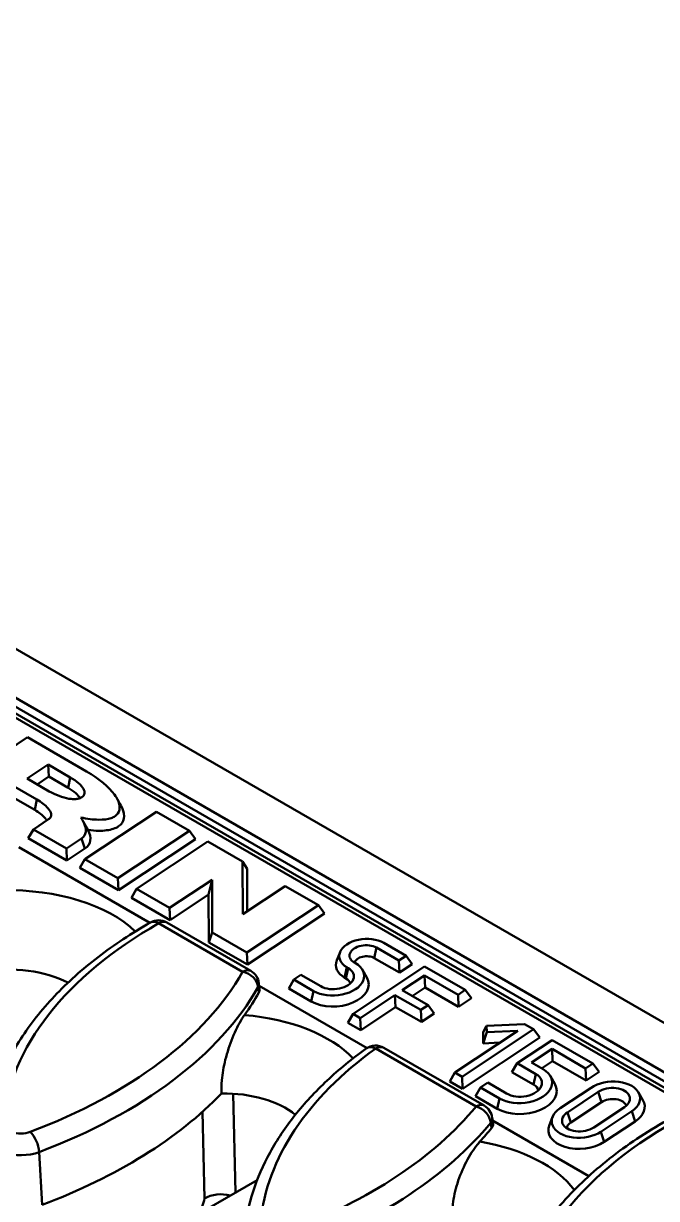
# Model space of a CAD drawing. Header units: millimetres. Extents: x 0 to 2219, y -32 to 1188.
# Drawn here: x 194.1 to 217.25, y 248.06 to 291.05 of the extents above; entities that cross this region are included whole.
import ezdxf

# ---------------------------------------------------------------- set-up
doc = ezdxf.new("R2010")
doc.units = ezdxf.units.MM
doc.header["$LTSCALE"] = 2
doc.layers.add('Sichtbar (ISO)', color=7, linetype='Continuous', lineweight=50)
doc.layers.add('Sichtbar schmal (ISO)', color=7, linetype='Continuous', lineweight=50)

msp = doc.modelspace()

# ---------------------------------------------------------------- linework, layer by layer
at = {"layer": 'Sichtbar (ISO)'}
for p, q in [((249.8683, 235.802), (108.4469, 317.4516)), ((183.6266, 271.6863), (218.6557, 251.4622)), ((191.6276, 263.196), (194.2427, 264.9325)), ((194.2427, 264.9325), (196.4025, 263.6856)), ((194.2288, 263.4233), (194.9983, 263.9342)), ((195.0197, 263.4932), (194.9983, 263.9342)), ((194.9983, 263.9342), (195.8083, 263.4665)), ((194.5861, 262.6549), (193.776, 263.1226)), ((195.0389, 262.9556), (194.2288, 263.4233)), ((195.0197, 263.4932), (194.5956, 263.2115)), ((195.7268, 263.0849), (195.0197, 263.4932)), ((194.5046, 262.2733), (193.7975, 262.6816)), ((194.456, 261.563), (195.0114, 261.9318)), ((196.3416, 260.4743), (198.9568, 262.2109)), ((198.9568, 262.2109), (200.1651, 261.5132)), ((194.2716, 261.2408), (194.456, 261.563)), ((195.6643, 260.8653), (194.456, 261.563)), ((200.1651, 261.5132), (197.5499, 259.7767)), ((200.3919, 261.2085), (200.1651, 261.5132)), ((195.6858, 260.4243), (194.2716, 261.2408)), ((196.2198, 261.2342), (195.6643, 260.8653)), ((200.3919, 261.2085), (197.5714, 259.3356)), ((198.2272, 259.3856), (200.8424, 261.1222)), ((200.8424, 261.1222), (202.111, 260.3898)), ((198.7205, 258.147), (193.9255, 260.9154)), ((195.6858, 260.4243), (195.6643, 260.8653)), ((196.3439, 260.8613), (195.6858, 260.4243)), ((196.1572, 260.1521), (196.3416, 260.4743)), ((197.5714, 259.3356), (196.1572, 260.1521)), ((197.5499, 259.7767), (196.3416, 260.4743)), ((202.2775, 260.1198), (202.111, 260.3898)), ((202.111, 260.3898), (202.1154, 258.4564)), ((202.2775, 260.1198), (202.281, 258.5663)), ((197.5714, 259.3356), (197.5499, 259.7767)), ((200.991, 259.7209), (199.4355, 258.688)), ((200.8673, 259.1834), (200.991, 259.7209)), ((200.9953, 257.7875), (200.991, 259.7209)), ((198.0428, 259.0634), (198.2272, 259.3856)), ((199.4355, 258.688), (198.2272, 259.3856)), ((202.1154, 258.4564), (203.6708, 259.4892)), ((203.6708, 259.4892), (204.8791, 258.7916)), ((199.457, 258.247), (198.0428, 259.0634)), ((200.8673, 259.1834), (199.457, 258.247)), ((200.8712, 257.4305), (200.8673, 259.1834)), ((199.457, 258.247), (199.4355, 258.688)), ((204.8791, 258.7916), (202.264, 257.055)), ((205.1059, 258.4869), (202.2854, 256.614)), ((205.1059, 258.4869), (204.8791, 258.7916)), ((199.3377, 258.1568), (202.4109, 256.3826)), ((200.8712, 257.4305), (200.9953, 257.7875)), ((202.264, 257.055), (200.9953, 257.7875)), ((202.2854, 256.614), (200.8712, 257.4305)), ((207.8199, 256.765), (207.0036, 257.2363)), ((207.2684, 257.4121), (208.0847, 256.9409)), ((202.2854, 256.614), (202.264, 257.055)), ((205.6718, 257.0727), (205.5521, 256.7756)), ((206.1872, 256.6942), (206.2344, 256.667)), ((207.8414, 256.324), (206.9222, 256.8547)), ((208.0847, 256.9409), (207.8199, 256.765)), ((207.8414, 256.324), (207.8199, 256.765)), ((208.3115, 256.6361), (208.0847, 256.9409)), ((203.9784, 256.0652), (204.2431, 256.241)), ((204.2431, 256.241), (204.9651, 255.8242)), ((205.9696, 256.4912), (205.9225, 256.5184)), ((206.1468, 254.8133), (208.762, 256.5498)), ((206.494, 256.4206), (206.6526, 256.1423)), ((208.3115, 256.6361), (207.8414, 256.324)), ((208.762, 256.5498), (210.2532, 255.6889)), ((202.7071, 255.9296), (202.7321, 255.7283)), ((206.659, 253.5637), (202.7184, 255.8388)), ((203.7939, 255.743), (203.9784, 256.0652)), ((204.7004, 255.6484), (203.9784, 256.0652)), ((205.8881, 256.1095), (205.841, 256.1368)), ((208.7627, 256.2207), (207.9463, 255.6786)), ((209.9884, 255.5131), (208.7627, 256.2207)), ((208.7842, 255.7796), (208.7627, 256.2207)), ((204.6189, 255.2667), (203.7939, 255.743)), ((207.6816, 255.5028), (206.4123, 254.66)), ((208.6244, 254.9584), (207.6816, 255.5028)), ((207.703, 255.0617), (207.6816, 255.5028)), ((207.9463, 255.6786), (208.8891, 255.1342)), ((208.7842, 255.7796), (208.3131, 255.4668)), ((210.0099, 255.072), (208.7842, 255.7796)), ((210.2532, 255.6889), (209.9884, 255.5131)), ((210.0099, 255.072), (209.9884, 255.5131)), ((210.4799, 255.3842), (210.0099, 255.072)), ((210.4799, 255.3842), (210.2532, 255.6889)), ((207.703, 255.0617), (206.4338, 254.2189)), ((208.6458, 254.5174), (207.703, 255.0617)), ((208.8891, 255.1342), (208.6244, 254.9584)), ((208.6458, 254.5174), (208.6244, 254.9584)), ((209.1159, 254.8295), (208.8891, 255.1342)), ((205.9624, 254.4911), (206.1468, 254.8133)), ((206.4123, 254.66), (206.1468, 254.8133)), ((206.4338, 254.2189), (206.4123, 254.66)), ((209.1159, 254.8295), (208.6458, 254.5174)), ((206.4338, 254.2189), (205.9624, 254.4911)), ((209.8676, 252.6651), (212.1684, 254.1929)), ((212.7483, 254.2483), (210.1331, 252.5118)), ((210.9098, 254.1481), (211.0342, 254.3775)), ((210.9107, 253.7349), (210.9098, 254.1481)), ((210.9107, 253.7349), (211.0347, 254.1448)), ((211.0342, 254.3775), (212.4224, 254.4365)), ((211.0347, 254.1448), (211.0342, 254.3775)), ((212.1684, 254.1929), (211.0347, 254.1448)), ((212.4224, 254.4365), (212.7483, 254.2483)), ((212.975, 253.9436), (212.7483, 254.2483)), ((212.975, 253.9436), (210.1545, 252.0707)), ((211.5175, 253.7607), (210.9107, 253.7349)), ((212.1454, 253.0073), (213.4256, 253.8573)), ((213.4256, 253.8573), (214.9167, 252.9964)), ((207.2758, 253.5738), (210.9446, 251.4556)), ((213.4263, 253.5282), (212.6757, 253.0298)), ((214.6519, 252.8206), (213.4263, 253.5282)), ((213.4478, 253.0871), (213.4263, 253.5282)), ((211.961, 252.6851), (212.1454, 253.0073)), ((212.8344, 252.6095), (212.1454, 253.0073)), ((212.6757, 253.0298), (213.0992, 252.7853)), ((213.4478, 253.0871), (213.0425, 252.818)), ((214.6734, 252.3795), (213.4478, 253.0871)), ((214.9167, 252.9964), (214.6519, 252.8206)), ((214.6734, 252.3795), (214.6519, 252.8206)), ((215.1435, 252.6917), (214.9167, 252.9964)), ((209.6831, 252.3429), (209.8676, 252.6651)), ((210.1331, 252.5118), (209.8676, 252.6651)), ((210.1545, 252.0707), (210.1331, 252.5118)), ((212.7529, 252.2278), (211.961, 252.6851)), ((213.37, 252.5283), (213.5286, 252.25)), ((215.1435, 252.6917), (214.6734, 252.3795)), ((210.1545, 252.0707), (209.6831, 252.3429)), ((210.6259, 251.7986), (210.8104, 252.1208)), ((210.8104, 252.1208), (211.0751, 252.2966)), ((211.4994, 251.723), (210.8104, 252.1208)), ((211.0751, 252.2966), (211.7642, 251.8988)), ((213.7223, 251.3625), (214.8505, 252.1116)), ((213.9878, 251.2092), (215.116, 251.9584)), ((211.4179, 251.3413), (210.6259, 251.7986)), ((215.2402, 251.5855), (214.112, 250.8363)), ((216.5913, 251.936), (216.7499, 251.6578)), ((216.0762, 251.404), (214.948, 250.6549)), ((216.3417, 251.2507), (215.2135, 250.5016)), ((211.2403, 251.0069), (211.2672, 250.802)), ((214.7728, 248.8792), (211.2528, 250.9114)), ((213.4475, 251.0507), (213.3278, 250.7536)), ((216.4658, 250.8778), (215.3376, 250.1287)), ((198.9602, 246.6089), (202.6393, 248.7331))]:
    msp.add_line(p, q, dxfattribs=at)
for centre, start, end in [((199.0377, 257.6372), 60, 119.70386), ((202.1109, 255.8629), 7.0897, 60), ((206.9758, 253.0542), 60, 125.74926), ((210.6446, 250.936), 7.4517, 60)]:
    msp.add_arc(centre, 0.6, start, end, dxfattribs=at)
for centre, major_axis, ratio, start_param, end_param in [((206.5954, 256.9653), (-0.9522, -0.0643), 0.6189493, 3.8866124, 7.0282051), ((206.5954, 256.9653), (-0.5776, -0.039), 0.6189493, 3.8866124, 7.0282051), ((206.6166, 256.6518), (-1.0975, -0.0741), 0.6189493, 5.9922772, 7.0282051), ((206.6166, 256.6518), (-0.4323, -0.0292), 0.6189493, 3.8866124, 6.0299927), ((193.5656, 254.5912), (3.2, 0), 0.5773503, 0.8315215, 1.8665024), ((205.4674, 256.1577), (1.0853, 0.0733), 0.6189493, 3.8866124, 7.0282051), ((205.4674, 256.1577), (0.7106, 0.048), 0.6189493, 3.8866124, 7.0282051), ((205.4885, 255.8442), (1.2305, 0.0831), 0.6189493, 3.8866124, 6.5740934), ((205.4885, 255.8442), (0.5654, 0.0382), 0.6189493, 0.1245275, 0.7450197), ((183.7747, 259.1588), (19.91, 0), 0.5773503, 5.89143, 5.9680648), ((212.2993, 252.2541), (1.1318, 0.0765), 0.6189493, 3.8866124, 7.0282051), ((212.2993, 252.2541), (0.7572, 0.0511), 0.6189493, 3.8866124, 7.0282051), ((215.5961, 251.6812), (1.052, 0.0711), 0.6189493, 5.4574087, 8.5990014), ((212.3205, 251.9407), (1.2771, 0.0863), 0.6189493, 3.8866124, 6.5740934), ((212.3205, 251.9407), (0.6119, 0.0413), 0.6189493, 0.0930663, 0.7450197), ((215.5961, 251.6812), (0.6774, 0.0458), 0.6189493, 5.4574087, 8.5990014), ((183.7747, 257.5258), (-20.085, 0), 0.5773503, 2.1505075, 2.6352507), ((201.4224, 250.0551), (3.2, 0), 0.5773503, 0.6152651, 1.5966882), ((215.6173, 251.3677), (0.5321, 0.0359), 0.6189493, 0.1504622, 2.3158161), ((215.6173, 251.3677), (1.1973, 0.0809), 0.6189493, 5.4574087, 6.5740934), ((214.4679, 250.932), (-1.052, -0.0711), 0.6189493, 5.4574087, 8.5990014), ((214.4679, 250.932), (-0.6774, -0.0458), 0.6189493, 5.4574087, 8.5990014), ((214.4891, 250.6186), (-1.1973, -0.0809), 0.6189493, 5.9922772, 8.5990014), ((214.4891, 250.6186), (-0.5321, -0.0359), 0.6189493, 5.4574087, 6.1327231), ((193.2028, 255.53), (-19.91, 0), 0.5773503, 2.6535477, 2.7010555)]:
    msp.add_ellipse(centre, major_axis=major_axis, ratio=ratio, start_param=start_param, end_param=end_param, dxfattribs=at)
for points, knots in [([(196.4025, 263.6856), (196.8506, 263.4269), (197.4031, 262.963), (197.646, 262.4219), (197.5902, 262.1731), (197.4528, 262.0437), (197.2573, 261.9481), (196.8652, 261.8932), (196.4235, 261.947), (196.1889, 261.9986)], [0, 0, 0, 0, 0.28571429, 0.42857143, 0.57142857, 0.64285714, 0.71428571, 0.85714286, 1, 1, 1, 1]), ([(195.8083, 263.4665), (195.9203, 263.4019), (196.1236, 263.2592), (196.2841, 263.0768), (196.3354, 262.9388), (196.329, 262.8367), (196.2459, 262.7364), (196.1155, 262.6874), (196.0079, 262.6728), (195.8975, 262.6694), (195.6999, 262.6894), (195.3951, 262.7752), (195.1508, 262.891), (195.0389, 262.9556)], [0, 0, 0, 0, 0.1428571, 0.2857143, 0.3571429, 0.4285714, 0.5, 0.5714286, 0.6071429, 0.6428571, 0.7142857, 0.8571429, 1, 1, 1, 1]), ([(196.1657, 262.7088), (196.1317, 262.7652), (196.0177, 262.894), (195.8326, 263.0238), (195.7268, 263.0849)], [0.72497337, 0.72497337, 0.72497337, 0.72497337, 0.85714286, 1, 1, 1, 1]), ([(194.9478, 261.8896), (194.9317, 261.9178), (194.8416, 262.0427), (194.6633, 262.1817), (194.5046, 262.2733)], [0.43793459, 0.43793459, 0.43793459, 0.43793459, 0.57142857, 1, 1, 1, 1]), ([(195.0114, 261.9318), (195.0517, 261.9586), (195.1061, 262.025), (195.1147, 262.161), (194.9936, 262.3716), (194.754, 262.558), (194.5861, 262.6549)], [0, 0, 0, 0, 0.1428571, 0.2857143, 0.5714286, 1, 1, 1, 1]), ([(197.6594, 262.4345), (197.7178, 262.332), (197.8076, 262.0942), (197.7564, 261.839), (197.5802, 261.6699), (197.3242, 261.5468), (196.9434, 261.4972), (196.59, 261.5259), (196.4538, 261.5451)], [0.3478877, 0.3478877, 0.3478877, 0.3478877, 0.45573608, 0.60764811, 0.68360412, 0.75956014, 0.91147217, 1, 1, 1, 1]), ([(196.1889, 261.9986), (196.332, 261.7966), (196.4347, 261.4728), (196.3043, 261.2903), (196.2198, 261.2342)], [0, 0, 0, 0, 0.57142857, 1, 1, 1, 1]), ([(196.4538, 261.5451), (196.525, 261.4031), (196.5851, 261.1315), (196.456, 260.9357), (196.3439, 260.8613)], [0.00003264, 0.00003264, 0.00003264, 0.00003264, 0.48532294, 1, 1, 1, 1]), ([(198.7404, 258.1584), (198.0513, 257.7652), (197.4095, 257.3417), (196.2343, 256.4407), (195.7008, 255.9633), (194.7543, 254.9621), (194.3414, 254.4383), (193.6476, 253.3534), (193.3668, 252.7923), (192.9477, 251.6448), (192.8096, 251.0585), (192.7462, 250.4681)], [3.13560651, 3.13560651, 3.13560651, 3.13560651, 3.2815027, 3.2815027, 3.42739889, 3.42739889, 3.57329508, 3.57329508, 3.71919127, 3.71919127, 3.86508746, 3.86508746, 3.86508746, 3.86508746]), ([(202.7043, 255.5962), (202.7173, 255.6191), (202.726, 255.6429), (202.7341, 255.6873), (202.7347, 255.7078), (202.7321, 255.7283)], [0, 0, 0, 0, 0.031366057, 0.031366057, 0.057990317, 0.057990317, 0.057990317, 0.057990317]), ([(202.1764, 254.7699), (202.1456, 254.7269), (202.1147, 254.6805), (201.9636, 254.4381), (201.8446, 254.1997), (201.6363, 253.6824), (201.5461, 253.4089), (201.4151, 252.88), (201.3703, 252.6283), (201.334, 252.215), (201.3308, 252.0534), (201.3395, 251.902)], [-2.65513622, -2.65513622, -2.65513622, -2.65513622, -2.59456927, -2.59456927, -2.3592991, -2.3592991, -2.14087091, -2.14087091, -1.94945056, -1.94945056, -1.81650424, -1.81650424, -1.81650424, -1.81650424]), ([(206.6253, 253.5411), (206.1118, 253.1715), (205.6358, 252.7823), (204.766, 251.9689), (204.3722, 251.5449), (203.674, 250.6667), (203.3696, 250.2127), (202.8569, 249.2806), (202.6486, 248.8025), (202.334, 247.8304), (202.2277, 247.3362), (202.1743, 246.8392)], [3.25102436, 3.25102436, 3.25102436, 3.25102436, 3.37383698, 3.37383698, 3.4966496, 3.4966496, 3.61946222, 3.61946222, 3.74227484, 3.74227484, 3.86508746, 3.86508746, 3.86508746, 3.86508746]), ([(218.6549, 251.4622), (217.8479, 251.0641), (217.0938, 250.6273), (215.7101, 249.6852), (215.0805, 249.1799), (213.9627, 248.1104), (213.4744, 247.5463), (212.6549, 246.3705), (212.3236, 245.7588), (211.8321, 244.5032), (211.6721, 243.8593), (211.6024, 243.2103)], [3.06331948, 3.06331948, 3.06331948, 3.06331948, 3.22367308, 3.22367308, 3.38402667, 3.38402667, 3.54438027, 3.54438027, 3.70473387, 3.70473387, 3.86508746, 3.86508746, 3.86508746, 3.86508746]), ([(211.2119, 250.6282), (211.2324, 250.6533), (211.2474, 250.6798), (211.2664, 250.7343), (211.2703, 250.7623), (211.2681, 250.7941), (211.2677, 250.798), (211.2672, 250.802)], [0, 0, 0, 0, 0.036031745, 0.036031745, 0.072228688, 0.072228688, 0.077367252, 0.077367252, 0.077367252, 0.077367252]), ([(210.7884, 250.1399), (210.7577, 250.1066), (210.7269, 250.0709), (210.5533, 249.8575), (210.4124, 249.6375), (210.1615, 249.1481), (210.0515, 248.8841), (209.8856, 248.3581), (209.8268, 248.1009), (209.7741, 247.6735), (209.7667, 247.5039), (209.7737, 247.3443)], [-2.63741723, -2.63741723, -2.63741723, -2.63741723, -2.5881975, -2.5881975, -2.360308, -2.360308, -2.14360209, -2.14360209, -1.94586347, -1.94586347, -1.80675823, -1.80675823, -1.80675823, -1.80675823])]:
    msp.add_open_spline(points, degree=3, knots=knots, dxfattribs=at)
for points in [[(197.5004, 262.7136), (197.554, 262.6197), (197.6063, 262.5275), (197.6594, 262.4345)], [(196.2633, 261.8821), (196.2957, 261.8252), (196.3298, 261.7657), (196.3646, 261.7048)], [(196.4538, 261.5451), (196.4231, 261.6014), (196.3941, 261.6534), (196.3646, 261.7048)]]:
    msp.add_open_spline(points, degree=3, dxfattribs=at)
at = {"layer": 'Sichtbar schmal (ISO)'}
for p, q in [((248.3126, 234.9038), (106.8913, 316.5535)), ((182.3433, 272.6647), (217.6666, 252.2707)), ((183.569, 271.5589), (218.506, 251.388)), ((195.7268, 263.0849), (195.8083, 263.4665)), ((194.5046, 262.2733), (194.5861, 262.6549)), ((196.3439, 260.8613), (196.2198, 261.2342)), ((202.1109, 256.3528), (199.0377, 258.1271)), ((206.9222, 256.8547), (207.0036, 257.2363)), ((205.841, 256.1368), (205.9225, 256.5184)), ((205.8881, 256.1095), (205.9696, 256.4912)), ((202.679, 255.7985), (202.7043, 255.5962)), ((204.6189, 255.2667), (204.7004, 255.6484)), ((210.6446, 251.4259), (206.9758, 253.5441)), ((212.7529, 252.2278), (212.8344, 252.6095)), ((215.2402, 251.5855), (215.116, 251.9584)), ((201.7591, 251.8923), (201.8446, 248.2742)), ((211.4179, 251.3413), (211.4994, 251.723)), ((200.7189, 248.058), (200.6439, 251.232)), ((214.112, 250.8363), (213.9878, 251.2092)), ((216.4658, 250.8778), (216.3417, 251.2507)), ((211.1851, 250.8313), (211.2119, 250.6282)), ((215.3376, 250.1287), (215.2135, 250.5016)), ((194.669, 249.7585), (194.7769, 247.8243))]:
    msp.add_line(p, q, dxfattribs=at)
for centre, major_axis, ratio, start_param, end_param in [((193.5656, 256.2242), (-5.3909, 0), 0.5773503, 3.6831865, 4.7548855), ((212.5961, 250.2049), (-19.2902, 0), 0.5773503, 5.491801, 6.2270729), ((199.0377, 257.6372), (-0.2973, 0.5212), 0.5738838, 5.5007624, 6.2831853), ((199.0377, 257.6372), (0.3, 0.5196), 0.5773503, 0, 0.7853982), ((183.7747, 259.812), (19.2902, 0), 0.5773503, 5.2921002, 5.9673629), ((202.1109, 255.8629), (0.3, 0.5196), 0.5773503, 0, 0.7853982), ((202.1109, 255.8629), (0.5222, -0.2955), 0.7761137, 0.5011467, 1.9846766), ((183.7747, 259.3648), (19.8879, 0), 0.5773503, 5.2921002, 5.9673629), ((201.4224, 251.6881), (-5.3909, 0), 0.5773503, 3.6431481, 4.572068), ((222.0242, 246.5761), (-19.2902, 0), 0.5773503, 5.6072188, 6.2270729), ((206.9758, 253.0542), (-0.3505, 0.4869), 0.6369511, 5.4367453, 6.2831853), ((206.9758, 253.0542), (0.3, 0.5196), 0.5773503, 0, 0.7853982), ((193.2028, 256.1832), (-19.2902, 0), 0.5773503, 2.1505075, 2.7002509), ((210.6446, 250.936), (0.3, 0.5196), 0.5773503, 0, 0.7853982), ((210.6446, 250.936), (0.4644, -0.38), 0.7382593, 0.6306847, 2.1142146), ((231.4522, 242.9472), (-19.2902, 0), 0.5773503, 5.4390873, 6.2270729), ((193.9854, 250.8085), (-0.6502, 0), 0.5773503, 6.2270729, 8.4336928), ((193.2028, 255.736), (19.8879, 0), 0.5773503, 5.2921002, 5.8418435), ((193.9854, 250.3613), (-1.2479, 0), 0.5773503, 6.2270729, 8.4336928), ((194.3416, 250.0045), (0.2122, -0.5612), 0.4472624, 0.9563656, 2.4398955), ((209.2791, 247.152), (-5.3909, 0), 0.5773503, 3.5431354, 4.4286368), ((202.6309, 252.5543), (19.2902, 0), 0.5773503, 5.2921002, 6.027387), ((201.2844, 247.7145), (-0.7998, -0.0189), 0.6216604, 4.2225069, 5.4829222), ((202.6309, 252.1071), (19.8879, 0), 0.5773503, 5.2921002, 5.9252827), ((200.1519, 248.3994), (-0.2035, -1.3266), 0.4643657, 0.9027061, 1.3823666)]:
    msp.add_ellipse(centre, major_axis=major_axis, ratio=ratio, start_param=start_param, end_param=end_param, dxfattribs=at)
for points in [[(202.7062, 255.937), (202.7117, 255.8915), (202.7026, 255.8442), (202.679, 255.7985)], [(211.2395, 251.0138), (211.2471, 250.9537), (211.2285, 250.8901), (211.1851, 250.8313)]]:
    msp.add_open_spline(points, degree=3, dxfattribs=at)

doc.saveas('drawing.dxf')
